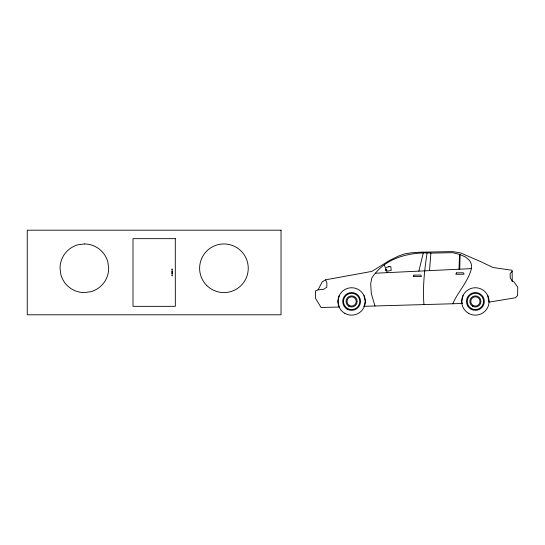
<?xml version="1.0" encoding="UTF-8"?>
<svg xmlns="http://www.w3.org/2000/svg" width="545" height="545" viewBox="0 0 545 545"><rect width="100%" height="100%" fill="white"/><g stroke="black" fill="none" stroke-linecap="round" stroke-linejoin="round"><path stroke-width="0.82" d="M171.77 274.298L171.77 270.702M172.418 274.298L172.418 270.702M172.077 269.067C171.171 270.041 172.758 268.487 172.152 269.577M459.728 269.182L460.123 254.658M459.04 269.21L459.49 254.386L452.643 252.696L431.987 253.078C409.404 251.776 384.695 257.867 371.806 278.045L370.695 283.754L371.329 293.748L374.98 305.983M429.535 270.627L430.891 253.118M427.062 253.173L426.919 254.12C424.385 270.817 422.62 287.692 423.949 304.587M339.283 295.499L337.927 301.44L339.194 307.005L321.066 307.523L315.378 298.033L315.562 290.826L318.035 289.872L323.607 289.313L326.843 287.147L326.843 282.848L325.624 279.817L322.211 281.901L318.035 289.872M364.217 306.29L365.32 301.44L363.965 295.499M463.052 295.499L461.697 301.44L462.167 303.497M488.926 302.155L487.734 295.499M418.873 271.137L423.24 253.234M459.49 254.386L465.226 256.845L466.908 258.166A10.723 10.076 0 0 1 471.418 268.624C468.073 281.833 458.113 291.548 452.711 303.763M512.123 271.41L510.14 273.57L510.202 277.773L512.266 281.268L513.955 281.888L517.75 287.201L517.6 295.547L515.406 297.774L489.567 302.039M386.194 267.547L389.062 266.587M386.712 269.162L385.615 269.652L385.717 270.388L386.834 269.904M171.988 275.423L172.159 275.92L172.07 275.416M388.721 266.73L390.813 266.594L391.208 270.415L388.094 271.056L386.923 270.749M325.624 279.817L371.833 271.396L389.546 260.456L398.15 256.211L404.315 253.956L410.875 252.839L419.527 252.219L452.725 251.606L460.518 252.921L480.826 261.668L492.98 267.513L512.109 270.279L512.266 281.268M375.703 273.202L471.411 268.624M363.59 306.31L462.235 303.49M175.333 238.662L132.994 238.662L132.994 306.338L175.333 306.338L175.286 238.662M385.744 269.591L385.921 270.3M384.354 264.945L387.175 272.65M413.921 275.136L413.253 276.594L421.496 276.478L420.788 275.034L413.921 275.136M456.485 272.868L455.818 274.326L464.068 274.21L463.359 272.766L456.485 272.868M84.352 243.949L78.058 244.78A24.321 24.321 0 0 0 60.032 268.269L60.856 274.564A24.321 24.321 0 0 0 84.352 292.59L90.647 291.759A24.321 24.321 0 0 0 108.673 268.269L107.842 261.975A24.321 24.321 0 0 0 84.352 243.949M281.029 230.201L27.25 230.201L27.25 314.799L281.029 314.799L281.029 230.201M206.732 285.464A24.321 24.321 0 0 0 247.423 274.564A24.321 24.321 0 0 0 217.632 244.78A24.321 24.321 0 0 0 206.732 285.464M344.774 313.307A13.7 13.7 0 0 0 365.32 301.44A13.7 13.7 0 0 0 344.774 289.579A13.7 13.7 0 0 0 344.774 313.307M468.543 313.307A13.7 13.7 0 0 0 489.09 301.44A13.7 13.7 0 0 0 468.543 289.579A13.7 13.7 0 0 0 468.543 313.307M467.685 305.895A8.897 8.897 0 0 0 483.102 305.895A8.897 8.897 0 0 0 475.397 292.542A8.897 8.897 0 0 0 467.685 305.895M471.323 308.497A8.148 8.148 0 0 0 483.538 301.44A8.148 8.148 0 0 0 471.323 294.389A8.148 8.148 0 0 0 471.323 308.497M472.604 306.276A5.579 5.579 0 0 0 480.969 301.44A5.579 5.579 0 0 0 472.604 296.609A5.579 5.579 0 0 0 472.604 306.276M473.08 305.445A4.626 4.626 0 0 0 480.022 301.44A4.626 4.626 0 0 0 473.08 297.434A4.626 4.626 0 0 0 473.08 305.445M347.172 309.151A8.897 8.897 0 0 0 360.524 301.44A8.897 8.897 0 0 0 347.172 293.735A8.897 8.897 0 0 0 347.172 309.151M347.553 308.497A8.148 8.148 0 0 0 359.768 301.44A8.148 8.148 0 0 0 347.553 294.389A8.148 8.148 0 0 0 347.553 308.497M348.834 306.276A5.579 5.579 0 0 0 357.2 301.44A5.579 5.579 0 0 0 348.834 296.609A5.579 5.579 0 0 0 348.834 306.276M349.311 305.445A4.626 4.626 0 0 0 356.253 301.44A4.626 4.626 0 0 0 349.311 297.434A4.626 4.626 0 0 0 349.311 305.445"/></g></svg>
